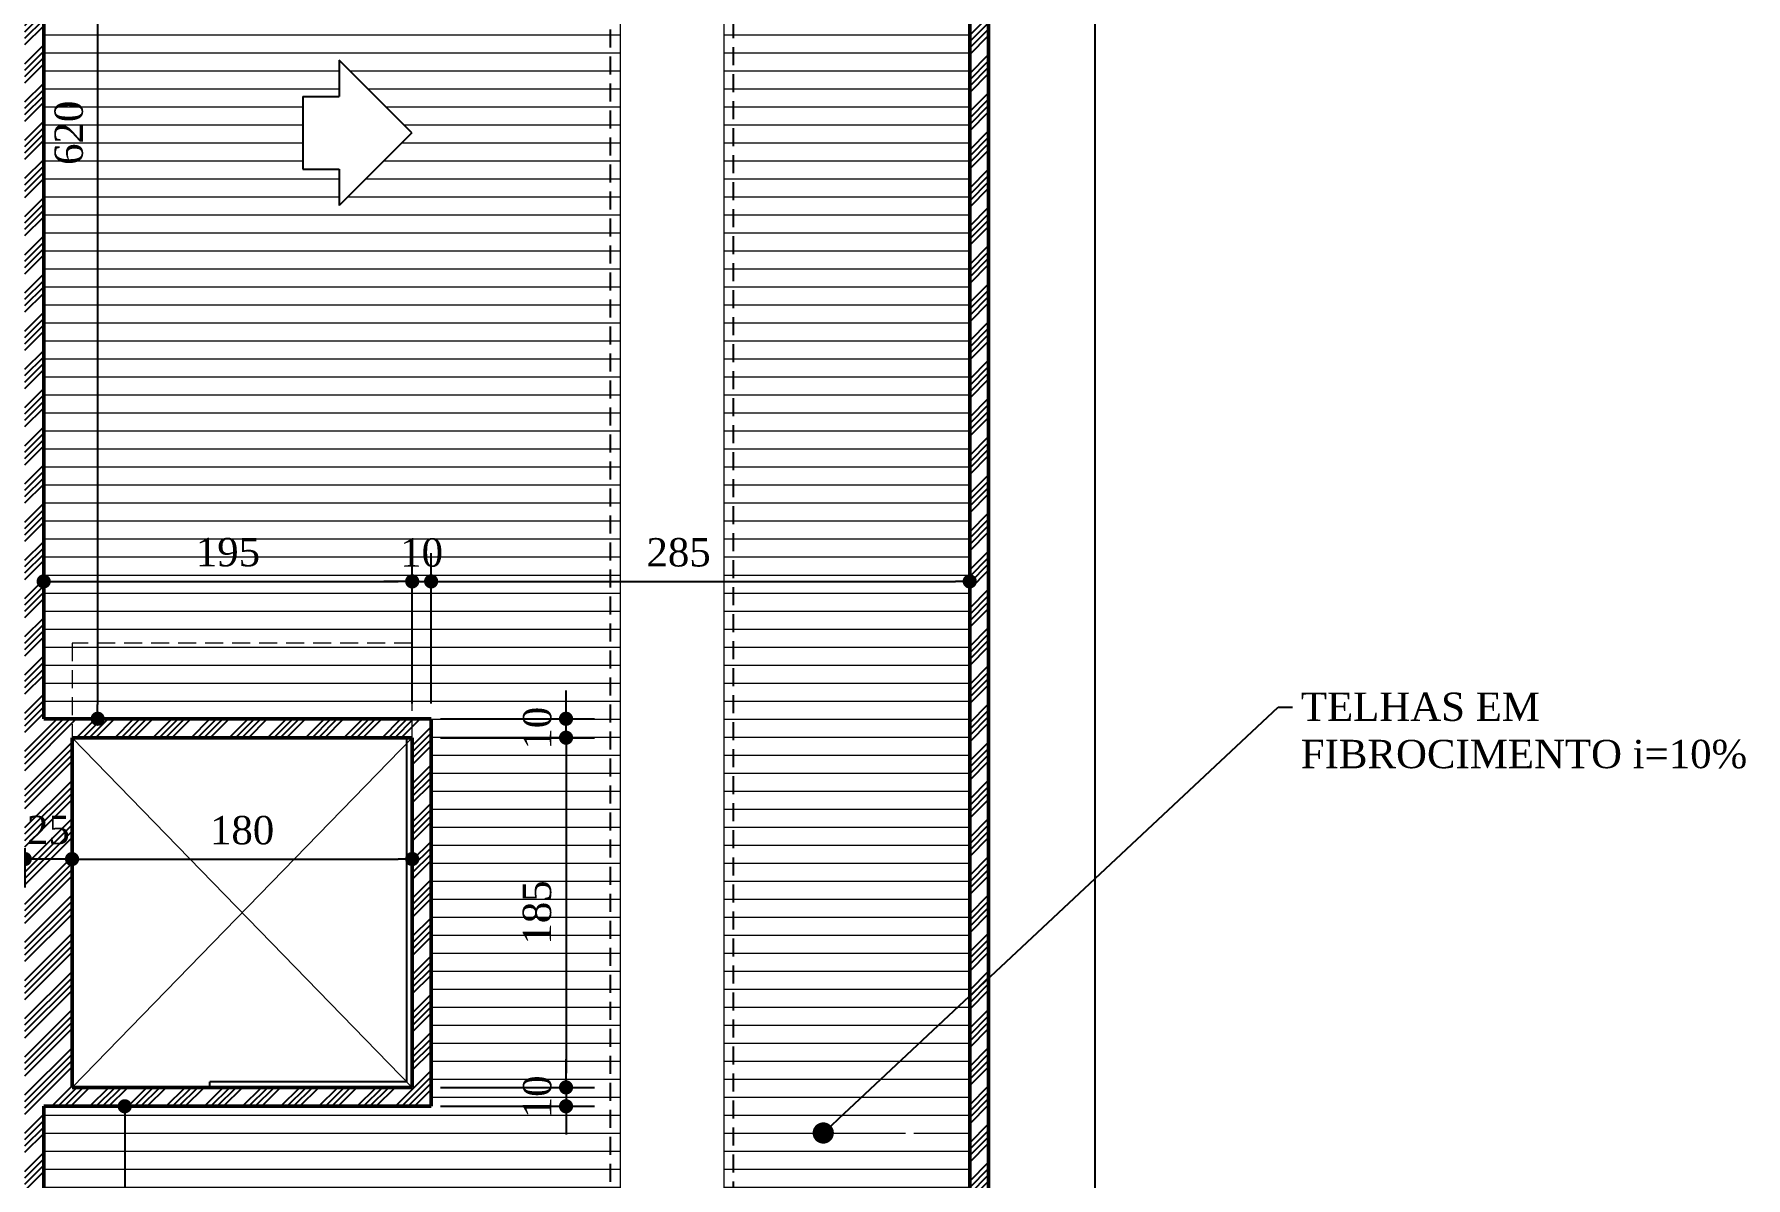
# Model space of a CAD drawing. Header units: millimetres. Extents: x 81693 to 98868, y 6565 to 11437.
# Drawn here: x 93614 to 94218, y 10270 to 10673 of the extents above; entities that cross this region are included whole.
import ezdxf
from ezdxf import colors
from ezdxf.entities.mleader import LeaderData, LeaderLine
from ezdxf.math import Vec2, Vec3

# ---------------------------------------------------------------- set-up
doc = ezdxf.new("R2010")
doc.units = ezdxf.units.MM
doc.linetypes.add('HIDDEN', pattern=[9.525, 6.35, -3.175])
for name, color, linetype, lineweight in [('Cotas', 12, 'Continuous', 5), ('Parede Baixa', 5, 'Continuous', 50), ('Pilares Sub-solo', 7, 'Continuous', 70), ('Pisos', 55, 'Continuous', 5), ('Pisos Externos', 15, 'Continuous', 9), ('Portas - Janelas', 2, 'Continuous', 20), ('Projeção Cobertura', 2, 'HIDDEN', 20), ('Projeção Viga', 1, 'HIDDEN', 9)]:
    doc.layers.add(name, color=color, linetype=linetype, lineweight=lineweight)
for name, color, linetype in [('Hachuria - Moveis', 1, 'Continuous'), ('Piso', 55, 'Continuous'), ('PN030', 3, 'Continuous'), ('Projeção Janela - Viga', 1, 'HIDDEN')]:
    doc.layers.add(name, color=color, linetype=linetype)
doc.styles.add('Valéria', font='romantic.ttf', dxfattribs={"height": 10})
doc.dimstyles.new('Cota - 75', dxfattribs={"dimtxt": 10, "dimasz": 5, "dimexe": 10, "dimexo": 12, "dimgap": 5, "dimtad": 1, "dimlfac": 1.5, "dimzin": 9, "dimtxsty": 'Valéria', "dimblk": 'DOT', "dimcen": 0, "dimclrd": 12, "dimclre": 12, "dimclrt": 2, "dimazin": 2, "dimtfac": 1, "dimtix": 1, "dimtmove": 0, "dimatfit": 3, "dimldrblk": 'DOT', "dimfxl": 1, "dimarcsym": 0})
pattern_1 = [(360, (17527.034, 4665.489), (4e-15, 6.35), [])]

# ---------------------------------------------------------------- blocks, each defined once
blk = doc.blocks.new('_Dot')
at = {"color": 0, "linetype": 'ByBlock', "lineweight": -2}
blk.add_line((-0.5, 0), (-1, 0), dxfattribs=at)
at = {"color": 0, "linetype": 'ByBlock', "const_width": 0.5}
blk.add_lwpolyline([(-0.25, 0, 1), (0.25, 0, 1)], format="xyb", close=True, dxfattribs=at)
blk = doc.blocks.new('*D214')
at = {"layer": 'Cotas', "color": 12, "lineweight": -2, "transparency": 16777216}
for p, q in [((93956.23, 11288.05), (93998.36, 11288.05)), ((93988.36, 11283.05), (93988.36, 10209.72)), ((93956.23, 10204.72), (93998.36, 10204.72))]:
    blk.add_line(p, q, dxfattribs=at)
at = {"layer": 'Defpoints', "color": 0, "transparency": 16777216}
for p in [(93944.23, 11288.05), (93944.23, 10204.72), (93988.36, 10204.72)]:
    blk.add_point(p, dxfattribs=at)
at = {"layer": 'Cotas', "color": 12, "lineweight": -2, "transparency": 16777216, "xscale": 5, "yscale": 5, "zscale": 5}
for p, rotation in [((93988.36, 11288.05), 90), ((93988.36, 10204.72), 270)]:
    blk.add_blockref('_Dot', p, dxfattribs=dict(at, rotation=rotation))
at = {"layer": 'Cotas', "color": 2, "transparency": 16777216, "insert": (93978.17, 10746.39), "char_height": 10, "attachment_point": 5, "rotation": 90, "style": 'Valéria'}
blk.add_mtext('1625', dxfattribs=at)
blk = doc.blocks.new('*D241')
at = {"layer": 'Cotas', "color": 12, "lineweight": -2, "transparency": 16777216}
for p, q in [((93659.46, 10844.72), (93626.6, 10844.72)), ((93636.6, 10839.72), (93636.6, 10436.39)), ((93652.79, 10431.39), (93626.6, 10431.39))]:
    blk.add_line(p, q, dxfattribs=at)
at = {"layer": 'Defpoints', "color": 0, "transparency": 16777216}
for p in [(93671.46, 10844.72), (93636.6, 10431.39), (93664.79, 10431.39)]:
    blk.add_point(p, dxfattribs=at)
at = {"layer": 'Cotas', "color": 12, "lineweight": -2, "transparency": 16777216, "xscale": 5, "yscale": 5, "zscale": 5}
for p, rotation in [((93636.6, 10844.72), 90), ((93636.6, 10431.39), 270)]:
    blk.add_blockref('_Dot', p, dxfattribs=dict(at, rotation=rotation))
at = {"layer": 'Cotas', "color": 2, "transparency": 16777216, "insert": (93626.45, 10638.05), "char_height": 10, "attachment_point": 5, "rotation": 90, "style": 'Valéria'}
blk.add_mtext('620', dxfattribs=at)
blk = doc.blocks.new('*D242')
at = {"layer": 'Cotas', "color": 12, "lineweight": -2, "transparency": 16777216}
for p, q in [((93617.56, 10443.39), (93617.56, 10489.84)), ((93747.56, 10436.72), (93747.56, 10489.84)), ((93622.56, 10479.84), (93742.56, 10479.84))]:
    blk.add_line(p, q, dxfattribs=at)
at = {"layer": 'Defpoints', "color": 0, "transparency": 16777216}
for p in [(93747.56, 10479.84), (93617.56, 10431.39), (93747.56, 10424.72)]:
    blk.add_point(p, dxfattribs=at)
at = {"layer": 'Cotas', "color": 12, "lineweight": -2, "transparency": 16777216, "xscale": 5, "yscale": 5, "zscale": 5, "rotation": 180}
blk.add_blockref('_Dot', (93617.56, 10479.84), dxfattribs=at)
at = {"layer": 'Cotas', "color": 12, "lineweight": -2, "transparency": 16777216, "xscale": 5, "yscale": 5, "zscale": 5}
blk.add_blockref('_Dot', (93747.56, 10479.84), dxfattribs=at)
at = {"layer": 'Cotas', "color": 2, "transparency": 16777216, "insert": (93682.56, 10490.09), "char_height": 10, "attachment_point": 5, "style": 'Valéria'}
blk.add_mtext('195', dxfattribs=at)
blk = doc.blocks.new('*D243')
at = {"layer": 'Cotas', "color": 12, "lineweight": -2, "transparency": 16777216}
for p, q in [((93747.56, 10436.72), (93747.56, 10489.84)), ((93754.23, 10436.72), (93754.23, 10489.84)), ((93742.56, 10479.84), (93737.56, 10479.84)), ((93747.56, 10479.84), (93754.23, 10479.84)), ((93759.23, 10479.84), (93764.23, 10479.84))]:
    blk.add_line(p, q, dxfattribs=at)
at = {"layer": 'Defpoints', "color": 0, "transparency": 16777216}
for p in [(93754.23, 10479.84), (93747.56, 10424.72), (93754.23, 10424.72)]:
    blk.add_point(p, dxfattribs=at)
at = {"layer": 'Cotas', "color": 12, "lineweight": -2, "transparency": 16777216, "xscale": 5, "yscale": 5, "zscale": 5}
blk.add_blockref('_Dot', (93747.56, 10479.84), dxfattribs=at)
at = {"layer": 'Cotas', "color": 12, "lineweight": -2, "transparency": 16777216, "xscale": 5, "yscale": 5, "zscale": 5, "rotation": 180}
blk.add_blockref('_Dot', (93754.23, 10479.84), dxfattribs=at)
at = {"layer": 'Cotas', "color": 2, "transparency": 16777216, "insert": (93750.89, 10489.95), "char_height": 10, "attachment_point": 5, "style": 'Valéria'}
blk.add_mtext('10', dxfattribs=at)
blk = doc.blocks.new('*D244')
at = {"layer": 'Cotas', "color": 12, "lineweight": -2, "transparency": 16777216}
for p, q in [((93754.23, 10436.72), (93754.23, 10489.84)), ((93944.23, 10436.72), (93944.23, 10489.84)), ((93759.23, 10479.84), (93939.23, 10479.84))]:
    blk.add_line(p, q, dxfattribs=at)
at = {"layer": 'Defpoints', "color": 0, "transparency": 16777216}
for p in [(93944.23, 10479.84), (93754.23, 10424.72), (93944.23, 10424.72)]:
    blk.add_point(p, dxfattribs=at)
at = {"layer": 'Cotas', "color": 12, "lineweight": -2, "transparency": 16777216, "xscale": 5, "yscale": 5, "zscale": 5, "rotation": 180}
blk.add_blockref('_Dot', (93754.23, 10479.84), dxfattribs=at)
at = {"layer": 'Cotas', "color": 12, "lineweight": -2, "transparency": 16777216, "xscale": 5, "yscale": 5, "zscale": 5}
blk.add_blockref('_Dot', (93944.23, 10479.84), dxfattribs=at)
at = {"layer": 'Cotas', "color": 2, "transparency": 16777216, "insert": (93841.53, 10490.03), "char_height": 10, "attachment_point": 5, "style": 'Valéria'}
blk.add_mtext('285', dxfattribs=at)
blk = doc.blocks.new('*D200')
at = {"layer": 'Cotas', "color": 12, "lineweight": -2, "transparency": 16777216}
for p, q in [((93629.56, 10294.72), (93656.15, 10294.72)), ((93646.15, 10289.72), (93646.15, 9816.39)), ((93629.56, 9811.39), (93656.15, 9811.39))]:
    blk.add_line(p, q, dxfattribs=at)
at = {"layer": 'Defpoints', "color": 0, "transparency": 16777216}
for p in [(93617.56, 10294.72), (93617.56, 9811.39), (93646.15, 9811.39)]:
    blk.add_point(p, dxfattribs=at)
at = {"layer": 'Cotas', "color": 12, "lineweight": -2, "transparency": 16777216, "xscale": 5, "yscale": 5, "zscale": 5}
for p, rotation in [((93646.15, 10294.72), 90), ((93646.15, 9811.39), 270)]:
    blk.add_blockref('_Dot', p, dxfattribs=dict(at, rotation=rotation))
at = {"layer": 'Cotas', "color": 2, "transparency": 16777216, "insert": (93635.95, 10053.05), "char_height": 10, "attachment_point": 5, "rotation": 90, "style": 'Valéria'}
blk.add_mtext('725', dxfattribs=at)
blk = doc.blocks.new('*D208')
at = {"layer": 'Cotas', "color": 12, "lineweight": -2, "transparency": 16777216}
for p, q in [((93610.89, 10385.73), (93610.89, 10371.92)), ((93627.56, 10385.73), (93627.56, 10371.92)), ((93605.89, 10381.92), (93600.89, 10381.92)), ((93627.56, 10381.92), (93610.89, 10381.92)), ((93632.56, 10381.92), (93637.56, 10381.92))]:
    blk.add_line(p, q, dxfattribs=at)
at = {"layer": 'Defpoints', "color": 0, "transparency": 16777216}
for p in [(93610.89, 10397.73), (93627.56, 10397.73), (93610.89, 10381.92)]:
    blk.add_point(p, dxfattribs=at)
at = {"layer": 'Cotas', "color": 12, "lineweight": -2, "transparency": 16777216, "xscale": 5, "yscale": 5, "zscale": 5}
blk.add_blockref('_Dot', (93610.89, 10381.92), dxfattribs=at)
at = {"layer": 'Cotas', "color": 12, "lineweight": -2, "transparency": 16777216, "xscale": 5, "yscale": 5, "zscale": 5, "rotation": 180}
blk.add_blockref('_Dot', (93627.56, 10381.92), dxfattribs=at)
at = {"layer": 'Cotas', "color": 2, "transparency": 16777216, "insert": (93619.23, 10392.12), "char_height": 10, "attachment_point": 5, "style": 'Valéria'}
blk.add_mtext('25', dxfattribs=at)
blk = doc.blocks.new('*D209')
at = {"layer": 'Cotas', "color": 12, "lineweight": -2, "transparency": 16777216}
for p, q in [((93627.56, 10385.73), (93627.56, 10371.92)), ((93747.56, 10385.73), (93747.56, 10371.92)), ((93632.56, 10381.92), (93742.56, 10381.92))]:
    blk.add_line(p, q, dxfattribs=at)
at = {"layer": 'Defpoints', "color": 0, "transparency": 16777216}
for p in [(93627.56, 10397.73), (93747.56, 10397.73), (93747.56, 10381.92)]:
    blk.add_point(p, dxfattribs=at)
at = {"layer": 'Cotas', "color": 12, "lineweight": -2, "transparency": 16777216, "xscale": 5, "yscale": 5, "zscale": 5, "rotation": 180}
blk.add_blockref('_Dot', (93627.56, 10381.92), dxfattribs=at)
at = {"layer": 'Cotas', "color": 12, "lineweight": -2, "transparency": 16777216, "xscale": 5, "yscale": 5, "zscale": 5}
blk.add_blockref('_Dot', (93747.56, 10381.92), dxfattribs=at)
at = {"layer": 'Cotas', "color": 2, "transparency": 16777216, "insert": (93687.56, 10392.04), "char_height": 10, "attachment_point": 5, "style": 'Valéria'}
blk.add_mtext('180', dxfattribs=at)
blk = doc.blocks.new('*D210')
at = {"layer": 'Cotas', "color": 12, "lineweight": -2, "transparency": 16777216}
for p, q in [((93801.82, 10436.39), (93801.82, 10441.39)), ((93757.56, 10431.39), (93811.82, 10431.39)), ((93801.82, 10424.72), (93801.82, 10431.39)), ((93757.56, 10424.72), (93811.82, 10424.72)), ((93801.82, 10419.72), (93801.82, 10414.72))]:
    blk.add_line(p, q, dxfattribs=at)
at = {"layer": 'Defpoints', "color": 0, "transparency": 16777216}
for p in [(93745.56, 10431.39), (93801.82, 10431.39), (93745.56, 10424.72)]:
    blk.add_point(p, dxfattribs=at)
at = {"layer": 'Cotas', "color": 12, "lineweight": -2, "transparency": 16777216, "xscale": 5, "yscale": 5, "zscale": 5}
for p, rotation in [((93801.82, 10431.39), 270), ((93801.82, 10424.72), 90)]:
    blk.add_blockref('_Dot', p, dxfattribs=dict(at, rotation=rotation))
at = {"layer": 'Cotas', "color": 2, "transparency": 16777216, "insert": (93791.71, 10428.05), "char_height": 10, "attachment_point": 5, "rotation": 90, "style": 'Valéria'}
blk.add_mtext('10', dxfattribs=at)
blk = doc.blocks.new('*D211')
at = {"layer": 'Cotas', "color": 12, "lineweight": -2, "transparency": 16777216}
for p, q in [((93757.56, 10424.72), (93811.82, 10424.72)), ((93801.82, 10419.72), (93801.82, 10306.39)), ((93757.56, 10301.39), (93811.82, 10301.39))]:
    blk.add_line(p, q, dxfattribs=at)
at = {"layer": 'Defpoints', "color": 0, "transparency": 16777216}
for p in [(93745.56, 10424.72), (93745.56, 10301.39), (93801.82, 10301.39)]:
    blk.add_point(p, dxfattribs=at)
at = {"layer": 'Cotas', "color": 12, "lineweight": -2, "transparency": 16777216, "xscale": 5, "yscale": 5, "zscale": 5}
for p, rotation in [((93801.82, 10424.72), 90), ((93801.82, 10301.39), 270)]:
    blk.add_blockref('_Dot', p, dxfattribs=dict(at, rotation=rotation))
at = {"layer": 'Cotas', "color": 2, "transparency": 16777216, "insert": (93791.63, 10363.05), "char_height": 10, "attachment_point": 5, "rotation": 90, "style": 'Valéria'}
blk.add_mtext('185', dxfattribs=at)
blk = doc.blocks.new('*D212')
at = {"layer": 'Cotas', "color": 12, "lineweight": -2, "transparency": 16777216}
for p, q in [((93801.82, 10306.39), (93801.82, 10311.39)), ((93757.56, 10301.39), (93811.82, 10301.39)), ((93801.82, 10301.39), (93801.82, 10294.72)), ((93757.56, 10294.72), (93811.82, 10294.72)), ((93801.82, 10289.72), (93801.82, 10284.72))]:
    blk.add_line(p, q, dxfattribs=at)
at = {"layer": 'Defpoints', "color": 0, "transparency": 16777216}
for p in [(93745.56, 10301.39), (93745.56, 10294.72), (93801.82, 10294.72)]:
    blk.add_point(p, dxfattribs=at)
at = {"layer": 'Cotas', "color": 12, "lineweight": -2, "transparency": 16777216, "xscale": 5, "yscale": 5, "zscale": 5}
for p, rotation in [((93801.82, 10301.39), 270), ((93801.82, 10294.72), 90)]:
    blk.add_blockref('_Dot', p, dxfattribs=dict(at, rotation=rotation))
at = {"layer": 'Cotas', "color": 2, "transparency": 16777216, "insert": (93791.71, 10298.05), "char_height": 10, "attachment_point": 5, "rotation": 90, "style": 'Valéria'}
blk.add_mtext('10', dxfattribs=at)

msp = doc.modelspace()

# ---------------------------------------------------------------- hatches: boundary and pattern name
at = {"layer": 'Piso', "true_color": 0x4b81b4}
h = msp.add_hatch(dxfattribs=at)
h.set_pattern_fill('ANSI34', color=145, scale=0.5, angle=360)
h.set_pattern_definition([(45, (4388.357, 2625.876), (-6.7351921, 6.7351921), []), (45, (4390.602, 2625.876), (-6.7351921, 6.7351921), []), (45, (4392.847, 2625.876), (-6.7351921, 6.7351921), []), (45, (4395.093, 2625.876), (-6.7351921, 6.7351921), [])])
h.paths.add_polyline_path([(93950.8931, 11294.7209), (93840.8931, 11294.7209), (93840.8931, 11154.7209), (93727.5598, 11154.7209), (93727.5598, 10886.8464), (93734.2264, 10886.8464), (93734.2264, 11148.0542), (93847.5598, 11148.0542), (93847.5598, 11288.0542), (93944.2264, 11288.0542), (93944.2264, 10886.8464), (93950.8931, 10886.8464)])
h.paths.add_polyline_path([(93617.5598, 10844.7209), (93734.2264, 10844.7209), (93734.2264, 10886.8464), (93727.5598, 10886.8464), (93727.5598, 10851.3876), (93610.8931, 10851.3876), (93610.8931, 10621.7139), (93617.5598, 10621.7139)])
h.paths.add_polyline_path([(93627.5598, 10424.7209), (93627.5598, 10431.3876), (93617.5598, 10431.3876), (93617.5598, 10621.7139), (93610.8931, 10621.7139), (93610.8931, 10213.9752), (93617.5598, 10213.9752), (93617.5598, 10294.7209), (93754.2264, 10294.7209), (93754.2264, 10431.3876), (93747.5598, 10431.3876), (93747.5598, 10424.7209), (93747.5598, 10301.3876), (93627.5598, 10301.3876)])
h.paths.add_polyline_path([(93747.5598, 10431.3876), (93627.5598, 10431.3876), (93627.5598, 10424.7209), (93747.5598, 10424.7209)], flags=17)
h.paths.add_polyline_path([(93950.8931, 10248.3057), (93944.2264, 10248.3057), (93944.2264, 10204.7209), (93834.2264, 10204.7209), (93834.2264, 9981.3876), (93927.3359, 9981.3876), (93930.2034, 9988.0542), (93840.8931, 9988.0542), (93840.8931, 10198.0542), (93950.8931, 10198.0542)])
h.paths.add_polyline_path([(93950.8931, 10621.7139), (93944.2264, 10621.7139), (93944.2264, 10252.1019), (93950.8931, 10244.5095)])
h.paths.add_polyline_path([(93950.8931, 10886.8464), (93944.2264, 10886.8464), (93944.2264, 10621.7139), (93950.8931, 10621.7139)])
h.paths.add_polyline_path([(93950.8931, 9988.0542), (93930.2034, 9988.0542), (93927.3359, 9981.3876), (93944.2264, 9981.3876), (93944.2264, 9868.0542), (93950.8931, 9868.0542)])
at = {"layer": 'Pisos Externos', "transparency": 33554559}
h = msp.add_hatch(dxfattribs=at)
h.set_pattern_fill('ANSI31', color=256, scale=2, angle=675)
h.set_pattern_definition(pattern_1)
h.paths.add_polyline_path([(93817.5598, 10860.8731), (93734.2264, 10860.8731), (93734.2264, 10844.7209), (93617.5598, 10844.7209), (93617.5598, 10566.9574), (93817.5598, 10566.9574)])
h.paths.add_polyline_path([(93747.4327, 10638.0542), (93721.8327, 10612.4542), (93721.8327, 10625.2542), (93709.0327, 10625.2542), (93709.0327, 10650.8542), (93721.8327, 10650.8542), (93721.8327, 10663.6542)], flags=16)
h.paths.add_polyline_path([(93820.8931, 10860.8731), (93817.5598, 10860.8731), (93817.5598, 10566.9574), (93820.8931, 10566.9574)])
h.paths.add_polyline_path([(93860.8931, 10860.8731), (93857.5598, 10860.8731), (93857.5598, 10566.9574), (93860.8931, 10566.9574)])
h.paths.add_polyline_path([(93944.2264, 10860.8731), (93860.8931, 10860.8731), (93860.8931, 10566.9574), (93944.2264, 10566.9574)])
h.paths.add_polyline_path([(93901.7167, 10720.7876), (93876.1167, 10746.3876), (93901.7167, 10771.9876), (93901.7167, 10759.1876), (93914.5167, 10759.1876), (93914.5167, 10733.5876), (93901.7167, 10733.5876)], flags=16)
h.paths.add_polyline_path([(93820.8931, 11148.0542), (93817.5598, 11148.0542), (93817.5598, 10860.8731), (93820.8931, 10860.8731)])
h.paths.add_polyline_path([(93817.5598, 11148.0542), (93734.2264, 11148.0542), (93734.2264, 10860.8731), (93817.5598, 10860.8731)])
h.paths.add_polyline_path([(93860.8931, 11288.0542), (93857.5598, 11288.0542), (93857.5598, 10860.8731), (93860.8931, 10860.8731)])
h.paths.add_polyline_path([(93944.2264, 11288.0542), (93860.8931, 11288.0542), (93860.8931, 10860.8731), (93944.2264, 10860.8731)])
h = msp.add_hatch(dxfattribs=at)
h.set_pattern_fill('ANSI31', color=256, scale=2, angle=675)
h.set_pattern_definition(pattern_1)
h.paths.add_polyline_path([(93820.8931, 10566.9574), (93817.5598, 10566.9574), (93817.5598, 10362.4745), (93820.8931, 10362.4745)])
h.paths.add_polyline_path([(93860.8931, 10566.9574), (93857.5598, 10566.9574), (93857.5598, 10362.4745), (93860.8931, 10362.4745)])
h.paths.add_polyline_path([(93944.2264, 10566.9574), (93860.8931, 10566.9574), (93860.8931, 10362.4745), (93944.2264, 10362.4745)])
h.paths.add_polyline_path([(93747.5598, 10458.0542), (93627.5598, 10458.0542), (93627.5598, 10431.3876), (93747.5598, 10431.3876)], flags=17)
h.paths.add_polyline_path([(93817.5598, 10566.9574), (93617.5598, 10566.9574), (93617.5598, 10431.3876), (93627.5598, 10431.3876), (93627.5598, 10458.0542), (93747.5598, 10458.0542), (93747.5598, 10431.3876), (93754.2264, 10431.3876), (93754.2264, 10362.4745), (93817.5598, 10362.4745)])
h.paths.add_polyline_path([(93817.5598, 10362.4745), (93754.2264, 10362.4745), (93754.2264, 10299.9544), (93817.5598, 10299.9544)])
h.paths.add_polyline_path([(93820.8931, 10362.4745), (93817.5598, 10362.4745), (93817.5598, 10299.9544), (93820.8931, 10299.9544)])
h.paths.add_polyline_path([(93860.8931, 10362.4745), (93857.5598, 10362.4745), (93857.5598, 10299.9544), (93860.8931, 10299.9544)])
h.paths.add_polyline_path([(93944.2264, 10362.4745), (93860.8931, 10362.4745), (93860.8931, 10299.9544), (93944.2264, 10299.9544)])
h.paths.add_polyline_path([(93820.8931, 10299.9544), (93817.5598, 10299.9544), (93817.5598, 10120.7422), (93820.8931, 10120.7422)])
h.paths.add_polyline_path([(93817.5598, 10299.9544), (93754.2264, 10299.9544), (93754.2264, 10294.7209), (93617.5598, 10294.7209), (93617.5598, 10120.7422), (93817.5598, 10120.7422)])
h.paths.add_polyline_path([(93860.8931, 10299.9544), (93857.5598, 10299.9544), (93857.5598, 10204.7209), (93860.8931, 10204.7209)])
h.paths.add_polyline_path([(93944.2264, 10299.9544), (93860.8931, 10299.9544), (93860.8931, 10204.7209), (93944.2264, 10204.7209)])
h.paths.add_polyline_path([(93921.425, 10287.4221, -1), (93924.5883, 10285.4081, -1)], flags=16)
h.paths.add_polyline_path([(93820.8931, 10120.7422), (93817.5598, 10120.7422), (93817.5598, 10016.0223), (93817.8543, 10016.3169, -0.25305092), (93820.8931, 10017.2227)])
h.paths.add_polyline_path([(93820.8931, 10017.2227, 0.289114), (93817.5598, 10015.9799), (93817.5598, 10011.9398, 0.289114), (93820.8931, 10010.697)])
h.paths.add_polyline_path([(93820.8931, 10009.9276), (93820.8931, 10010.697, -0.289114), (93817.5598, 10011.9398), (93817.5598, 10006.5943)])
h.paths.add_polyline_path([(93817.5598, 10011.9398, -0.16421017), (93816.878, 10013.9598, -0.16421017), (93817.5598, 10015.9799), (93817.5598, 10016.0223), (93659.5917, 9858.0542), (93669.0198, 9858.0542), (93817.5598, 10006.5943)])
h.paths.add_polyline_path([(93817.5598, 10015.9799, 0.16421017), (93816.878, 10013.9598, 0.16421017), (93817.5598, 10011.9398)], flags=17)
h.paths.add_polyline_path([(93820.8931, 10009.9276), (93817.5598, 10006.5943), (93817.5598, 9868.0542), (93820.8931, 9868.0542)])
h.paths.add_polyline_path([(93817.5598, 10006.5943), (93669.0198, 9858.0542), (93744.2264, 9858.0542), (93744.2264, 9868.0542), (93817.5598, 9868.0542)], flags=17)
h.paths.add_polyline_path([(93817.5598, 10016.0223), (93817.5598, 10120.7422), (93617.5598, 10120.7422), (93617.5598, 9811.3876), (93627.5598, 9811.3876), (93627.5598, 9858.0542), (93659.5917, 9858.0542)])
h.paths.add_polyline_path([(93730.3407, 10027.4542), (93730.3407, 10040.2542), (93717.5407, 10040.2542), (93717.5407, 10065.8542), (93730.3407, 10065.8542), (93730.3407, 10078.6542), (93755.9407, 10053.0542)], flags=16)
h.paths.add_polyline_path([(93659.5917, 9858.0542), (93627.5598, 9858.0542), (93645.8931, 9853.0542), (93657.8536, 9856.3162)], flags=17)
h.paths.add_polyline_path([(93627.5598, 9858.0542), (93627.5598, 9848.0542), (93645.8931, 9853.0542)], flags=17)
h.paths.add_polyline_path([(93645.8931, 9853.0542), (93627.5598, 9848.0542), (93664.2264, 9848.0542)], flags=16)
h.paths.add_polyline_path([(93655.9724, 9853.0542, -0.19891237), (93656.9487, 9855.4113), (93657.8536, 9856.3162), (93645.8931, 9853.0542), (93664.2264, 9848.0542), (93664.2264, 9853.2609), (93661.6627, 9850.6972, -0.66817864)], flags=16)
h.paths.add_polyline_path([(93655.9724, 9853.0542, 1), (93662.639, 9853.0542, 1)], flags=16)
h.paths.add_polyline_path([(93664.2264, 9858.0542), (93657.8536, 9856.3162), (93656.9487, 9855.4113, -0.66817864), (93662.639, 9853.0542, -0.19891237), (93661.6627, 9850.6972), (93664.2264, 9853.2609)], flags=16)
h.paths.add_polyline_path([(93664.2264, 9858.0542), (93659.5917, 9858.0542), (93657.8536, 9856.3162)], flags=17)
h.paths.add_polyline_path([(93669.0198, 9858.0542), (93664.2264, 9858.0542), (93664.2264, 9853.2609)], flags=17)
h.paths.add_polyline_path([(93744.2264, 9858.0542), (93669.0198, 9858.0542), (93664.2264, 9853.2609), (93664.2264, 9848.0542), (93627.5598, 9848.0542), (93627.5598, 9811.3876), (93744.2264, 9811.3876)], flags=17)
h.paths.add_polyline_path([(93646.7377, 10039.7554), (93646.7377, 10066.9448), (93625.1844, 10066.9448), (93625.1844, 10039.7554)], flags=24)
h.paths.add_polyline_path([(93646.7377, 9797.5143), (93646.7377, 9817.3072), (93625.1844, 9817.3072), (93625.1844, 9797.5143)], flags=9)

# ---------------------------------------------------------------- linework, layer by layer
at = {"layer": 'Hachuria - Moveis'}
for p, q in [((93745.5598, 10424.7209), (93745.5598, 10303.3876)), ((93745.5598, 10303.3876), (93676.2264, 10303.3876)), ((93676.2264, 10301.3876), (93676.2264, 10303.3876))]:
    msp.add_line(p, q, dxfattribs=at)
at = {"layer": 'Parede Baixa'}
for p, q in [((93950.8979, 10198.0542), (93950.8979, 11294.7209)), ((93944.2264, 11288.0542), (93944.2264, 10204.7209)), ((93944.2264, 11288.0542), (93944.2264, 10204.7209)), ((93617.5598, 10431.3876), (93617.5598, 10844.7209)), ((93754.2264, 10431.3876), (93617.5598, 10431.3876)), ((93754.2264, 10294.7209), (93754.2264, 10431.3876)), ((93627.5598, 10301.3876), (93627.5598, 10424.7209)), ((93747.5598, 10424.7209), (93627.5598, 10424.7209)), ((93747.5598, 10301.3876), (93747.5598, 10424.7209)), ((93747.5598, 10301.3876), (93627.5598, 10301.3876)), ((93617.5598, 9811.3876), (93617.5598, 10294.7209)), ((93754.2264, 10294.7209), (93617.5598, 10294.7209))]:
    msp.add_line(p, q, dxfattribs=at)
at = {"layer": 'Pisos'}
for p, q in [((93627.5598, 10424.7209), (93747.5598, 10301.3876)), ((93627.5598, 10301.3876), (93747.5598, 10424.7209))]:
    msp.add_line(p, q, dxfattribs=at)
at = {"layer": 'PN030'}
for p, q in [((93747.4327, 10638.0542), (93721.8327, 10663.6542)), ((93721.8327, 10663.6542), (93721.8327, 10650.8542)), ((93709.0327, 10650.8542), (93721.8327, 10650.8542)), ((93709.0327, 10650.8542), (93709.0327, 10625.2542)), ((93747.4327, 10638.0542), (93721.8327, 10612.4542)), ((93709.0327, 10625.2542), (93721.8327, 10625.2542)), ((93721.8327, 10625.2542), (93721.8327, 10612.4542))]:
    msp.add_line(p, q, dxfattribs=at)
at = {"layer": 'Portas - Janelas'}
for p, q in [((93857.5598, 10204.7209), (93857.5598, 11288.0542)), ((93820.8931, 11148.0542), (93820.8931, 9868.0542))]:
    msp.add_line(p, q, dxfattribs=at)
at = {"layer": 'Projeção Cobertura'}
for p, q in [((93747.5598, 10458.0542), (93627.5598, 10458.0542)), ((93627.5598, 10458.0542), (93627.5598, 10424.7209)), ((93747.5598, 10424.7209), (93747.5598, 10458.0542))]:
    msp.add_line(p, q, dxfattribs=at)
at = {"layer": 'Projeção Janela - Viga'}
for p, q in [((93860.8931, 10204.7209), (93860.8931, 11288.0542)), ((93817.5598, 9868.0542), (93817.5598, 11148.0542))]:
    msp.add_line(p, q, dxfattribs=at)
at = {"layer": 'Projeção Viga'}
msp.add_line((93950.8931, 11386.8288), (93950.8931, 8663.3876), dxfattribs=at)

# ---------------------------------------------------------------- dimensions: what is measured, and where the dimension line sits
at = {"layer": 'Cotas'}
for base, p1, p2, picture, middle in [((93988.3581, 10204.7209), (93944.2264, 11288.0542), (93944.2264, 10204.7209), '*D214', (93978.1658, 10746.3876)), ((93636.6023, 10431.3876), (93671.4556, 10844.7209), (93664.7889, 10431.3876), '*D241', (93626.4544, 10638.0542)), ((93801.8238, 10431.3876), (93745.5598, 10424.7209), (93745.5598, 10431.3876), '*D210', (93791.7129, 10428.0542)), ((93801.8238, 10301.3876), (93745.5598, 10424.7209), (93745.5598, 10301.3876), '*D211', (93791.6315, 10363.0542)), ((93801.8238, 10294.7209), (93745.5598, 10301.3876), (93745.5598, 10294.7209), '*D212', (93791.7129, 10298.0542)), ((93646.146, 9811.3876), (93617.5598, 10294.7209), (93617.5598, 9811.3876), '*D200', (93635.9537, 10053.0542))]:
    dim = msp.add_linear_dim(base=base, p1=p1, p2=p2, angle=90, dimstyle='Cota - 75', dxfattribs=at)
    dim.commit()
    dim.dimension.update_dxf_attribs({"geometry": picture, "text_midpoint": middle})
for base, p1, p2, picture, middle in [((93747.5598, 10479.8412), (93617.5598, 10431.3876), (93747.5598, 10424.7209), '*D242', (93682.5598, 10490.0927)), ((93754.2264, 10479.8412), (93747.5598, 10424.7209), (93754.2264, 10424.7209), '*D243', (93750.8931, 10489.9521)), ((93610.8931, 10381.9246), (93627.5598, 10397.7261), (93610.8931, 10397.7261), '*D208', (93619.2264, 10392.1169)), ((93747.5598, 10381.9246), (93627.5598, 10397.7261), (93747.5598, 10397.7261), '*D209', (93687.5598, 10392.0355))]:
    dim = msp.add_linear_dim(base=base, p1=p1, p2=p2, dimstyle='Cota - 75', dxfattribs=at)
    dim.commit()
    dim.dimension.update_dxf_attribs({"geometry": picture, "text_midpoint": middle})
dim = msp.add_linear_dim(base=(93944.2264, 10479.8412), p1=(93754.2264, 10424.7209), p2=(93944.2264, 10424.7209), dimstyle='Cota - 75', dxfattribs=at)
dim.commit()
dim.dimension.update_dxf_attribs({"geometry": '*D244', "text_midpoint": (93841.5254, 10479.8412), "dimtype": 160})

# ---------------------------------------------------------------- leaders
at = {"layer": 'Pilares Sub-solo'}
ml = msp.add_multileader_mtext('Standard', dxfattribs=at)
ml.set_content('TELHAS EM\\PFIBROCIMENTO i=10%', color=2, style='Valéria')
ml.set_leader_properties(color=15)
ml.set_arrow_properties(name='DOT')
ml.build(insert=Vec2(0, 0))
ml.multileader.update_dxf_attribs({"dogleg_length": 5, "arrow_head_size": 7.5})
ctx = ml.context
ctx.base_point, ctx.char_height, ctx.arrow_head_size, ctx.landing_gap_size, ctx.plane_origin = Vec3(94058.0281, 10435.5317), 10, 7.5, 3, Vec3(94673.8099, 11002.0842)
notes = []
notes.append((ctx, [(1, (1, 1, 0), (94053.0281, 10435.5317), (1, 0), 5, [(0, [(93892.5598, 10285.2995)], 0, [])])]))
ctx.mtext.insert, ctx.mtext.rotation, ctx.mtext.flow_direction = Vec3(94061.0281, 10440.6353), 6.28318531, 5
for ctx, leaders in notes:
    for number, flags, end, landing, length, lines in leaders:
        leader = LeaderData()
        leader.index, (leader.has_last_leader_line, leader.has_dogleg_vector, leader.attachment_direction) = number, flags
        leader.last_leader_point, leader.dogleg_vector, leader.dogleg_length = Vec3(end), Vec3(landing), length
        for number, points, colour, breaks in lines:
            line = LeaderLine()
            line.index, line.vertices, line.color, line.breaks = number, Vec3.list(points), colors.encode_raw_color(colour), breaks
            leader.lines.append(line)
        ctx.leaders.append(leader)

doc.saveas('drawing.dxf')
